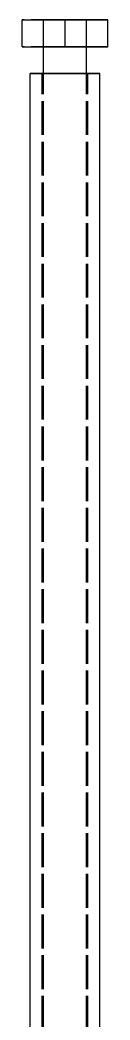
# Model space of a CAD drawing. Header units: millimetres. Extents: x -10 to 100, y -26 to 134.
# Drawn here: x 72.4 to 75.6, y 17.13 to 54.6 of the extents above; entities that cross this region are included whole.
import ezdxf

# ---------------------------------------------------------------- set-up
doc = ezdxf.new("R2010")
doc.units = ezdxf.units.MM
doc.linetypes.add('DASHED', pattern=[1.524, 1.27, -0.254])
doc.layers.add('HIDDEN', color=8, linetype='DASHED')
doc.layers.add('VISIBLE', color=7, linetype='CONTINUOUS')

msp = doc.modelspace()

# ---------------------------------------------------------------- linework, layer by layer
at = {"layer": 'HIDDEN'}
for points in [[(74, 54.6), (72.4, 54.6)], [(72.4, 53.6), (72.4, 54.6)], [(74.8, 54.6), (74.7746, 54.6), (74.74921, 54.6), (74.72381, 54.6), (74.69841, 54.6), (74.67302, 54.6), (74.64762, 54.6), (74.62222, 54.6), (74.59683, 54.6), (74.57143, 54.6), (74.54603, 54.6), (74.52063, 54.6), (74.49524, 54.6), (74.46984, 54.6), (74.44444, 54.6), (74.41905, 54.6), (74.39365, 54.6), (74.36825, 54.6), (74.34286, 54.6), (74.31746, 54.6), (74.29206, 54.6), (74.26667, 54.6), (74.24127, 54.6), (74.21587, 54.6), (74.19048, 54.6), (74.16508, 54.6), (74.13968, 54.6), (74.11429, 54.6), (74.08889, 54.6), (74.06349, 54.6), (74.0381, 54.6), (74.0127, 54.6), (73.9873, 54.6), (73.9619, 54.6), (73.93651, 54.6), (73.91111, 54.6), (73.88571, 54.6), (73.86032, 54.6), (73.83492, 54.6), (73.80952, 54.6), (73.78413, 54.6), (73.75873, 54.6), (73.73333, 54.6), (73.70794, 54.6), (73.68254, 54.6), (73.65714, 54.6), (73.63175, 54.6), (73.60635, 54.6), (73.58095, 54.6), (73.55556, 54.6), (73.53016, 54.6), (73.50476, 54.6), (73.47937, 54.6), (73.45397, 54.6), (73.42857, 54.6), (73.40317, 54.6), (73.37778, 54.6), (73.35238, 54.6), (73.32698, 54.6), (73.30159, 54.6), (73.27619, 54.6), (73.25079, 54.6), (73.2254, 54.6), (73.2, 54.6)], [(73.2, 54.6), (73.2127, 54.6), (73.2254, 54.6), (73.2381, 54.6), (73.25079, 54.6), (73.26349, 54.6), (73.27619, 54.6), (73.28889, 54.6), (73.30159, 54.6), (73.31429, 54.6), (73.32698, 54.6), (73.33968, 54.6), (73.35238, 54.6), (73.36508, 54.6), (73.37778, 54.6), (73.39048, 54.6), (73.40317, 54.6), (73.41587, 54.6), (73.42857, 54.6), (73.44127, 54.6), (73.45397, 54.6), (73.46667, 54.6), (73.47937, 54.6), (73.49206, 54.6), (73.50476, 54.6), (73.51746, 54.6), (73.53016, 54.6), (73.54286, 54.6), (73.55556, 54.6), (73.56825, 54.6), (73.58095, 54.6), (73.59365, 54.6), (73.60635, 54.6), (73.61905, 54.6), (73.63175, 54.6), (73.64444, 54.6), (73.65714, 54.6), (73.66984, 54.6), (73.68254, 54.6), (73.69524, 54.6), (73.70794, 54.6), (73.72063, 54.6), (73.73333, 54.6), (73.74603, 54.6), (73.75873, 54.6), (73.77143, 54.6), (73.78413, 54.6), (73.79683, 54.6), (73.80952, 54.6), (73.82222, 54.6), (73.83492, 54.6), (73.84762, 54.6), (73.86032, 54.6), (73.87302, 54.6), (73.88571, 54.6), (73.89841, 54.6), (73.91111, 54.6), (73.92381, 54.6), (73.93651, 54.6), (73.94921, 54.6), (73.9619, 54.6), (73.9746, 54.6), (73.9873, 54.6), (74, 54.6)], [(74.8, 54.6), (74.7746, 54.6), (74.74921, 54.6), (74.72381, 54.6), (74.69841, 54.6), (74.67302, 54.6), (74.64762, 54.6), (74.62222, 54.6), (74.59683, 54.6), (74.57143, 54.6), (74.54603, 54.6), (74.52063, 54.6), (74.49524, 54.6), (74.46984, 54.6), (74.44444, 54.6), (74.41905, 54.6), (74.39365, 54.6), (74.36825, 54.6), (74.34286, 54.6), (74.31746, 54.6), (74.29206, 54.6), (74.26667, 54.6), (74.24127, 54.6), (74.21587, 54.6), (74.19048, 54.6), (74.16508, 54.6), (74.13968, 54.6), (74.11429, 54.6), (74.08889, 54.6), (74.06349, 54.6), (74.0381, 54.6), (74.0127, 54.6), (73.9873, 54.6), (73.9619, 54.6), (73.93651, 54.6), (73.91111, 54.6), (73.88571, 54.6), (73.86032, 54.6), (73.83492, 54.6), (73.80952, 54.6), (73.78413, 54.6), (73.75873, 54.6), (73.73333, 54.6), (73.70794, 54.6), (73.68254, 54.6), (73.65714, 54.6), (73.63175, 54.6), (73.60635, 54.6), (73.58095, 54.6), (73.55556, 54.6), (73.53016, 54.6), (73.50476, 54.6), (73.47937, 54.6), (73.45397, 54.6), (73.42857, 54.6), (73.40317, 54.6), (73.37778, 54.6), (73.35238, 54.6), (73.32698, 54.6), (73.30159, 54.6), (73.27619, 54.6), (73.25079, 54.6), (73.2254, 54.6), (73.2, 54.6)], [(73.2, 54.6), (73.2127, 54.6), (73.2254, 54.6), (73.2381, 54.6), (73.25079, 54.6), (73.26349, 54.6), (73.27619, 54.6), (73.28889, 54.6), (73.30159, 54.6), (73.31429, 54.6), (73.32698, 54.6), (73.33968, 54.6), (73.35238, 54.6), (73.36508, 54.6), (73.37778, 54.6), (73.39048, 54.6), (73.40317, 54.6), (73.41587, 54.6), (73.42857, 54.6), (73.44127, 54.6), (73.45397, 54.6), (73.46667, 54.6), (73.47937, 54.6), (73.49206, 54.6), (73.50476, 54.6), (73.51746, 54.6), (73.53016, 54.6), (73.54286, 54.6), (73.55556, 54.6), (73.56825, 54.6), (73.58095, 54.6), (73.59365, 54.6), (73.60635, 54.6), (73.61905, 54.6), (73.63175, 54.6), (73.64444, 54.6), (73.65714, 54.6), (73.66984, 54.6), (73.68254, 54.6), (73.69524, 54.6), (73.70794, 54.6), (73.72063, 54.6), (73.73333, 54.6), (73.74603, 54.6), (73.75873, 54.6), (73.77143, 54.6), (73.78413, 54.6), (73.79683, 54.6), (73.80952, 54.6), (73.82222, 54.6), (73.83492, 54.6), (73.84762, 54.6), (73.86032, 54.6), (73.87302, 54.6), (73.88571, 54.6), (73.89841, 54.6), (73.91111, 54.6), (73.92381, 54.6), (73.93651, 54.6), (73.94921, 54.6), (73.9619, 54.6), (73.9746, 54.6), (73.9873, 54.6), (74, 54.6)], [(73.2, 53.6), (73.2, 54.6)], [(73.2, 53.6), (73.2, 54.6)], [(74, 54.6), (74.0127, 54.6), (74.0254, 54.6), (74.0381, 54.6), (74.05079, 54.6), (74.06349, 54.6), (74.07619, 54.6), (74.08889, 54.6), (74.10159, 54.6), (74.11429, 54.6), (74.12698, 54.6), (74.13968, 54.6), (74.15238, 54.6), (74.16508, 54.6), (74.17778, 54.6), (74.19048, 54.6), (74.20317, 54.6), (74.21587, 54.6), (74.22857, 54.6), (74.24127, 54.6), (74.25397, 54.6), (74.26667, 54.6), (74.27937, 54.6), (74.29206, 54.6), (74.30476, 54.6), (74.31746, 54.6), (74.33016, 54.6), (74.34286, 54.6), (74.35556, 54.6), (74.36825, 54.6), (74.38095, 54.6), (74.39365, 54.6), (74.40635, 54.6), (74.41905, 54.6), (74.43175, 54.6), (74.44444, 54.6), (74.45714, 54.6), (74.46984, 54.6), (74.48254, 54.6), (74.49524, 54.6), (74.50794, 54.6), (74.52063, 54.6), (74.53333, 54.6), (74.54603, 54.6), (74.55873, 54.6), (74.57143, 54.6), (74.58413, 54.6), (74.59683, 54.6), (74.60952, 54.6), (74.62222, 54.6), (74.63492, 54.6), (74.64762, 54.6), (74.66032, 54.6), (74.67302, 54.6), (74.68571, 54.6), (74.69841, 54.6), (74.71111, 54.6), (74.72381, 54.6), (74.73651, 54.6), (74.74921, 54.6), (74.7619, 54.6), (74.7746, 54.6), (74.7873, 54.6), (74.8, 54.6)], [(75.6, 54.6), (74, 54.6)], [(74, 54.6), (74.0127, 54.6), (74.0254, 54.6), (74.0381, 54.6), (74.05079, 54.6), (74.06349, 54.6), (74.07619, 54.6), (74.08889, 54.6), (74.10159, 54.6), (74.11429, 54.6), (74.12698, 54.6), (74.13968, 54.6), (74.15238, 54.6), (74.16508, 54.6), (74.17778, 54.6), (74.19048, 54.6), (74.20317, 54.6), (74.21587, 54.6), (74.22857, 54.6), (74.24127, 54.6), (74.25397, 54.6), (74.26667, 54.6), (74.27937, 54.6), (74.29206, 54.6), (74.30476, 54.6), (74.31746, 54.6), (74.33016, 54.6), (74.34286, 54.6), (74.35556, 54.6), (74.36825, 54.6), (74.38095, 54.6), (74.39365, 54.6), (74.40635, 54.6), (74.41905, 54.6), (74.43175, 54.6), (74.44444, 54.6), (74.45714, 54.6), (74.46984, 54.6), (74.48254, 54.6), (74.49524, 54.6), (74.50794, 54.6), (74.52063, 54.6), (74.53333, 54.6), (74.54603, 54.6), (74.55873, 54.6), (74.57143, 54.6), (74.58413, 54.6), (74.59683, 54.6), (74.60952, 54.6), (74.62222, 54.6), (74.63492, 54.6), (74.64762, 54.6), (74.66032, 54.6), (74.67302, 54.6), (74.68571, 54.6), (74.69841, 54.6), (74.71111, 54.6), (74.72381, 54.6), (74.73651, 54.6), (74.74921, 54.6), (74.7619, 54.6), (74.7746, 54.6), (74.7873, 54.6), (74.8, 54.6)], [(74, 53.6), (74, 54.6)], [(74.8, 53.6), (74.8, 54.6)], [(74.8, 53.6), (74.8, 54.6)], [(75.6, 53.6), (75.6, 54.6)], [(74, 53.6), (72.4, 53.6)], [(74.8, 53.6), (74.7746, 53.6), (74.74921, 53.6), (74.72381, 53.6), (74.69841, 53.6), (74.67302, 53.6), (74.64762, 53.6), (74.62222, 53.6), (74.59683, 53.6), (74.57143, 53.6), (74.54603, 53.6), (74.52063, 53.6), (74.49524, 53.6), (74.46984, 53.6), (74.44444, 53.6), (74.41905, 53.6), (74.39365, 53.6), (74.36825, 53.6), (74.34286, 53.6), (74.31746, 53.6), (74.29206, 53.6), (74.26667, 53.6), (74.24127, 53.6), (74.21587, 53.6), (74.19048, 53.6), (74.16508, 53.6), (74.13968, 53.6), (74.11429, 53.6), (74.08889, 53.6), (74.06349, 53.6), (74.0381, 53.6), (74.0127, 53.6), (73.9873, 53.6), (73.9619, 53.6), (73.93651, 53.6), (73.91111, 53.6), (73.88571, 53.6), (73.86032, 53.6), (73.83492, 53.6), (73.80952, 53.6), (73.78413, 53.6), (73.75873, 53.6), (73.73333, 53.6), (73.70794, 53.6), (73.68254, 53.6), (73.65714, 53.6), (73.63175, 53.6), (73.60635, 53.6), (73.58095, 53.6), (73.55556, 53.6), (73.53016, 53.6), (73.50476, 53.6), (73.47937, 53.6), (73.45397, 53.6), (73.42857, 53.6), (73.40317, 53.6), (73.37778, 53.6), (73.35238, 53.6), (73.32698, 53.6), (73.30159, 53.6), (73.27619, 53.6), (73.25079, 53.6), (73.2254, 53.6), (73.2, 53.6)], [(73.2, 53.6), (73.2127, 53.6), (73.2254, 53.6), (73.2381, 53.6), (73.25079, 53.6), (73.26349, 53.6), (73.27619, 53.6), (73.28889, 53.6), (73.30159, 53.6), (73.31429, 53.6), (73.32698, 53.6), (73.33968, 53.6), (73.35238, 53.6), (73.36508, 53.6), (73.37778, 53.6), (73.39048, 53.6), (73.40317, 53.6), (73.41587, 53.6), (73.42857, 53.6), (73.44127, 53.6), (73.45397, 53.6), (73.46667, 53.6), (73.47937, 53.6), (73.49206, 53.6), (73.50476, 53.6), (73.51746, 53.6), (73.53016, 53.6), (73.54286, 53.6), (73.55556, 53.6), (73.56825, 53.6), (73.58095, 53.6), (73.59365, 53.6), (73.60635, 53.6), (73.61905, 53.6), (73.63175, 53.6), (73.64444, 53.6), (73.65714, 53.6), (73.66984, 53.6), (73.68254, 53.6), (73.69524, 53.6), (73.70794, 53.6), (73.72063, 53.6), (73.73333, 53.6), (73.74603, 53.6), (73.75873, 53.6), (73.77143, 53.6), (73.78413, 53.6), (73.79683, 53.6), (73.80952, 53.6), (73.82222, 53.6), (73.83492, 53.6), (73.84762, 53.6), (73.86032, 53.6), (73.87302, 53.6), (73.88571, 53.6), (73.89841, 53.6), (73.91111, 53.6), (73.92381, 53.6), (73.93651, 53.6), (73.94921, 53.6), (73.9619, 53.6), (73.9746, 53.6), (73.9873, 53.6), (74, 53.6)], [(75.6, 53.6), (74, 53.6)], [(74, 53.6), (74.0127, 53.6), (74.0254, 53.6), (74.0381, 53.6), (74.05079, 53.6), (74.06349, 53.6), (74.07619, 53.6), (74.08889, 53.6), (74.10159, 53.6), (74.11429, 53.6), (74.12698, 53.6), (74.13968, 53.6), (74.15238, 53.6), (74.16508, 53.6), (74.17778, 53.6), (74.19048, 53.6), (74.20317, 53.6), (74.21587, 53.6), (74.22857, 53.6), (74.24127, 53.6), (74.25397, 53.6), (74.26667, 53.6), (74.27937, 53.6), (74.29206, 53.6), (74.30476, 53.6), (74.31746, 53.6), (74.33016, 53.6), (74.34286, 53.6), (74.35556, 53.6), (74.36825, 53.6), (74.38095, 53.6), (74.39365, 53.6), (74.40635, 53.6), (74.41905, 53.6), (74.43175, 53.6), (74.44444, 53.6), (74.45714, 53.6), (74.46984, 53.6), (74.48254, 53.6), (74.49524, 53.6), (74.50794, 53.6), (74.52063, 53.6), (74.53333, 53.6), (74.54603, 53.6), (74.55873, 53.6), (74.57143, 53.6), (74.58413, 53.6), (74.59683, 53.6), (74.60952, 53.6), (74.62222, 53.6), (74.63492, 53.6), (74.64762, 53.6), (74.66032, 53.6), (74.67302, 53.6), (74.68571, 53.6), (74.69841, 53.6), (74.71111, 53.6), (74.72381, 53.6), (74.73651, 53.6), (74.74921, 53.6), (74.7619, 53.6), (74.7746, 53.6), (74.7873, 53.6), (74.8, 53.6)], [(75.3, 52.6), (75.25873, 52.6), (75.21746, 52.6), (75.17619, 52.6), (75.13492, 52.6), (75.09365, 52.6), (75.05238, 52.6), (75.01111, 52.6), (74.96984, 52.6), (74.92857, 52.6), (74.8873, 52.6), (74.84603, 52.6), (74.80476, 52.6), (74.76349, 52.6), (74.72222, 52.6), (74.68095, 52.6), (74.63968, 52.6), (74.59841, 52.6), (74.55714, 52.6), (74.51587, 52.6), (74.4746, 52.6), (74.43333, 52.6), (74.39206, 52.6), (74.35079, 52.6), (74.30952, 52.6), (74.26825, 52.6), (74.22698, 52.6), (74.18571, 52.6), (74.14444, 52.6), (74.10317, 52.6), (74.0619, 52.6), (74.02063, 52.6), (73.97937, 52.6), (73.9381, 52.6), (73.89683, 52.6), (73.85556, 52.6), (73.81429, 52.6), (73.77302, 52.6), (73.73175, 52.6), (73.69048, 52.6), (73.64921, 52.6), (73.60794, 52.6), (73.56667, 52.6), (73.5254, 52.6), (73.48413, 52.6), (73.44286, 52.6), (73.40159, 52.6), (73.36032, 52.6), (73.31905, 52.6), (73.27778, 52.6), (73.23651, 52.6), (73.19524, 52.6), (73.15397, 52.6), (73.1127, 52.6), (73.07143, 52.6), (73.03016, 52.6), (72.98889, 52.6), (72.94762, 52.6), (72.90635, 52.6), (72.86508, 52.6), (72.82381, 52.6), (72.78254, 52.6), (72.74127, 52.6), (72.7, 52.6)], [(74.85, 52.6), (74.82302, 52.6), (74.79603, 52.6), (74.76905, 52.6), (74.74206, 52.6), (74.71508, 52.6), (74.6881, 52.6), (74.66111, 52.6), (74.63413, 52.6), (74.60714, 52.6), (74.58016, 52.6), (74.55317, 52.6), (74.52619, 52.6), (74.49921, 52.6), (74.47222, 52.6), (74.44524, 52.6), (74.41825, 52.6), (74.39127, 52.6), (74.36429, 52.6), (74.3373, 52.6), (74.31032, 52.6), (74.28333, 52.6), (74.25635, 52.6), (74.22937, 52.6), (74.20238, 52.6), (74.1754, 52.6), (74.14841, 52.6), (74.12143, 52.6), (74.09444, 52.6), (74.06746, 52.6), (74.04048, 52.6), (74.01349, 52.6), (73.98651, 52.6), (73.95952, 52.6), (73.93254, 52.6), (73.90556, 52.6), (73.87857, 52.6), (73.85159, 52.6), (73.8246, 52.6), (73.79762, 52.6), (73.77063, 52.6), (73.74365, 52.6), (73.71667, 52.6), (73.68968, 52.6), (73.6627, 52.6), (73.63571, 52.6), (73.60873, 52.6), (73.58175, 52.6), (73.55476, 52.6), (73.52778, 52.6), (73.50079, 52.6), (73.47381, 52.6), (73.44683, 52.6), (73.41984, 52.6), (73.39286, 52.6), (73.36587, 52.6), (73.33889, 52.6), (73.3119, 52.6), (73.28492, 52.6), (73.25794, 52.6), (73.23095, 52.6), (73.20397, 52.6), (73.17698, 52.6), (73.15, 52.6)], [(73.15, 52.6), (73.16349, 52.6), (73.17698, 52.6), (73.19048, 52.6), (73.20397, 52.6), (73.21746, 52.6), (73.23095, 52.6), (73.24444, 52.6), (73.25794, 52.6), (73.27143, 52.6), (73.28492, 52.6), (73.29841, 52.6), (73.3119, 52.6), (73.3254, 52.6), (73.33889, 52.6), (73.35238, 52.6), (73.36587, 52.6), (73.37937, 52.6), (73.39286, 52.6), (73.40635, 52.6), (73.41984, 52.6), (73.43333, 52.6), (73.44683, 52.6), (73.46032, 52.6), (73.47381, 52.6), (73.4873, 52.6), (73.50079, 52.6), (73.51429, 52.6), (73.52778, 52.6), (73.54127, 52.6), (73.55476, 52.6), (73.56825, 52.6), (73.58175, 52.6), (73.59524, 52.6), (73.60873, 52.6), (73.62222, 52.6), (73.63571, 52.6), (73.64921, 52.6), (73.6627, 52.6), (73.67619, 52.6), (73.68968, 52.6), (73.70317, 52.6), (73.71667, 52.6), (73.73016, 52.6), (73.74365, 52.6), (73.75714, 52.6), (73.77063, 52.6), (73.78413, 52.6), (73.79762, 52.6), (73.81111, 52.6), (73.8246, 52.6), (73.8381, 52.6), (73.85159, 52.6), (73.86508, 52.6), (73.87857, 52.6), (73.89206, 52.6), (73.90556, 52.6), (73.91905, 52.6), (73.93254, 52.6), (73.94603, 52.6), (73.95952, 52.6), (73.97302, 52.6), (73.98651, 52.6), (74, 52.6)], [(73.15, 0), (73.15, 52.6)], [(73.2, 0), (73.2, 52.6)], [(74, 52.6), (74.01349, 52.6), (74.02698, 52.6), (74.04048, 52.6), (74.05397, 52.6), (74.06746, 52.6), (74.08095, 52.6), (74.09444, 52.6), (74.10794, 52.6), (74.12143, 52.6), (74.13492, 52.6), (74.14841, 52.6), (74.1619, 52.6), (74.1754, 52.6), (74.18889, 52.6), (74.20238, 52.6), (74.21587, 52.6), (74.22937, 52.6), (74.24286, 52.6), (74.25635, 52.6), (74.26984, 52.6), (74.28333, 52.6), (74.29683, 52.6), (74.31032, 52.6), (74.32381, 52.6), (74.3373, 52.6), (74.35079, 52.6), (74.36429, 52.6), (74.37778, 52.6), (74.39127, 52.6), (74.40476, 52.6), (74.41825, 52.6), (74.43175, 52.6), (74.44524, 52.6), (74.45873, 52.6), (74.47222, 52.6), (74.48571, 52.6), (74.49921, 52.6), (74.5127, 52.6), (74.52619, 52.6), (74.53968, 52.6), (74.55317, 52.6), (74.56667, 52.6), (74.58016, 52.6), (74.59365, 52.6), (74.60714, 52.6), (74.62063, 52.6), (74.63413, 52.6), (74.64762, 52.6), (74.66111, 52.6), (74.6746, 52.6), (74.6881, 52.6), (74.70159, 52.6), (74.71508, 52.6), (74.72857, 52.6), (74.74206, 52.6), (74.75556, 52.6), (74.76905, 52.6), (74.78254, 52.6), (74.79603, 52.6), (74.80952, 52.6), (74.82302, 52.6), (74.83651, 52.6), (74.85, 52.6)], [(74.8, 0), (74.8, 52.6)], [(74.85, 0), (74.85, 52.6)]]:
    msp.add_lwpolyline(points, dxfattribs=at)
at = {"layer": 'VISIBLE'}
for points in [[(72.4, 53.6), (72.4, 54.6)], [(72.4, 54.6), (74, 54.6)], [(74, 53.6), (74, 54.6)], [(74, 54.6), (75.6, 54.6)], [(75.6, 53.6), (75.6, 54.6)], [(72.4, 53.6), (74, 53.6)], [(73.2, 52.6), (73.2, 53.6)], [(74, 53.6), (75.6, 53.6)], [(74.8, 52.6), (74.8, 53.6)], [(72.7, 52.6), (72.72063, 52.6), (72.74127, 52.6), (72.7619, 52.6), (72.78254, 52.6), (72.80317, 52.6), (72.82381, 52.6), (72.84444, 52.6), (72.86508, 52.6), (72.88571, 52.6), (72.90635, 52.6), (72.92698, 52.6), (72.94762, 52.6), (72.96825, 52.6), (72.98889, 52.6), (73.00952, 52.6), (73.03016, 52.6), (73.05079, 52.6), (73.07143, 52.6), (73.09206, 52.6), (73.1127, 52.6), (73.13333, 52.6), (73.15397, 52.6), (73.1746, 52.6), (73.19524, 52.6), (73.21587, 52.6), (73.23651, 52.6), (73.25714, 52.6), (73.27778, 52.6), (73.29841, 52.6), (73.31905, 52.6), (73.33968, 52.6), (73.36032, 52.6), (73.38095, 52.6), (73.40159, 52.6), (73.42222, 52.6), (73.44286, 52.6), (73.46349, 52.6), (73.48413, 52.6), (73.50476, 52.6), (73.5254, 52.6), (73.54603, 52.6), (73.56667, 52.6), (73.5873, 52.6), (73.60794, 52.6), (73.62857, 52.6), (73.64921, 52.6), (73.66984, 52.6), (73.69048, 52.6), (73.71111, 52.6), (73.73175, 52.6), (73.75238, 52.6), (73.77302, 52.6), (73.79365, 52.6), (73.81429, 52.6), (73.83492, 52.6), (73.85556, 52.6), (73.87619, 52.6), (73.89683, 52.6), (73.91746, 52.6), (73.9381, 52.6), (73.95873, 52.6), (73.97937, 52.6), (74, 52.6)], [(72.7, 0), (72.7, 52.6)], [(74, 52.6), (74.02063, 52.6), (74.04127, 52.6), (74.0619, 52.6), (74.08254, 52.6), (74.10317, 52.6), (74.12381, 52.6), (74.14444, 52.6), (74.16508, 52.6), (74.18571, 52.6), (74.20635, 52.6), (74.22698, 52.6), (74.24762, 52.6), (74.26825, 52.6), (74.28889, 52.6), (74.30952, 52.6), (74.33016, 52.6), (74.35079, 52.6), (74.37143, 52.6), (74.39206, 52.6), (74.4127, 52.6), (74.43333, 52.6), (74.45397, 52.6), (74.4746, 52.6), (74.49524, 52.6), (74.51587, 52.6), (74.53651, 52.6), (74.55714, 52.6), (74.57778, 52.6), (74.59841, 52.6), (74.61905, 52.6), (74.63968, 52.6), (74.66032, 52.6), (74.68095, 52.6), (74.70159, 52.6), (74.72222, 52.6), (74.74286, 52.6), (74.76349, 52.6), (74.78413, 52.6), (74.80476, 52.6), (74.8254, 52.6), (74.84603, 52.6), (74.86667, 52.6), (74.8873, 52.6), (74.90794, 52.6), (74.92857, 52.6), (74.94921, 52.6), (74.96984, 52.6), (74.99048, 52.6), (75.01111, 52.6), (75.03175, 52.6), (75.05238, 52.6), (75.07302, 52.6), (75.09365, 52.6), (75.11429, 52.6), (75.13492, 52.6), (75.15556, 52.6), (75.17619, 52.6), (75.19683, 52.6), (75.21746, 52.6), (75.2381, 52.6), (75.25873, 52.6), (75.27937, 52.6), (75.3, 52.6)], [(75.3, 0), (75.3, 52.6)]]:
    msp.add_lwpolyline(points, dxfattribs=at)

doc.saveas('drawing.dxf')
